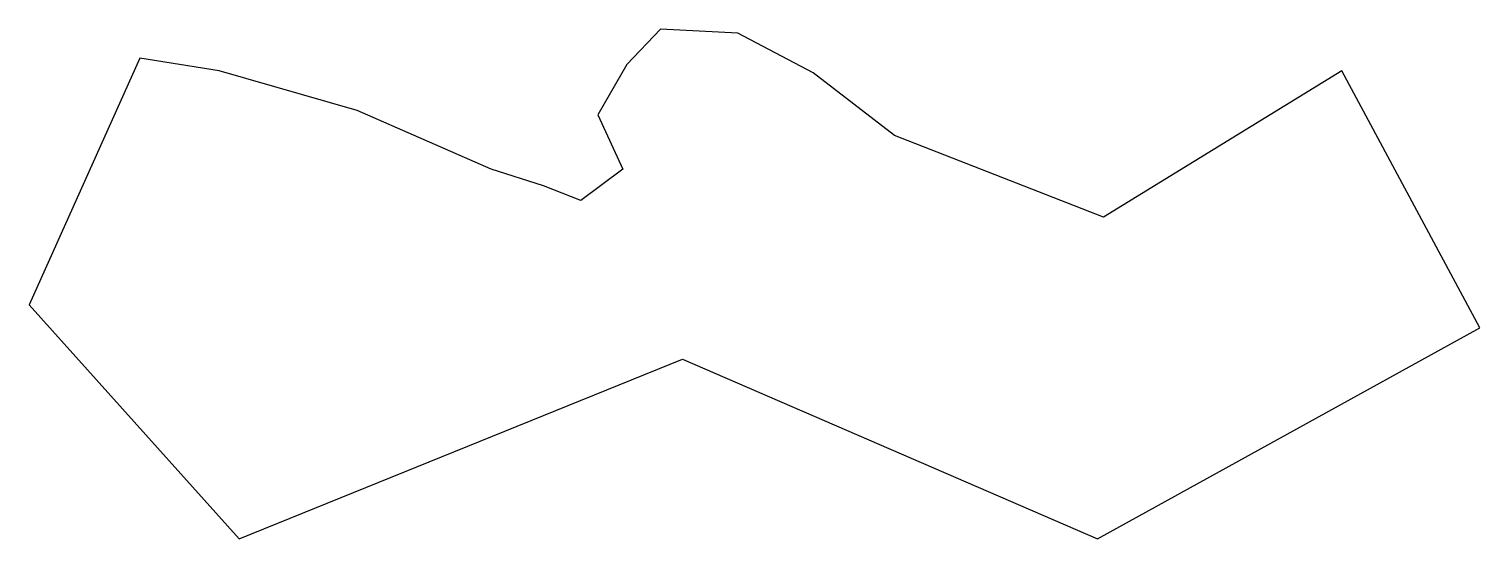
# Model space of a CAD drawing. Extents: x -66 to 81, y 0 to 52.
import ezdxf

# ---------------------------------------------------------------- set-up
doc = ezdxf.new("R2010")
doc.units = 0

msp = doc.modelspace()

# ---------------------------------------------------------------- linework, layer by layer
at = {"color": 7}
msp.add_lwpolyline([(-66.346176, 23.778469), (-45, 0), (0, 18.258462), (42.143093, 0), (80.995422, 21.443085), (66.983105, 47.556938), (42.780018, 32.695393), (21.549254, 40.975399), (13.269246, 47.344631), (5.626166, 51.378483), (-2.229216, 51.803101), (-5.626154, 48.193859), (-8.598466, 43.098473), (-6.050776, 37.578479), (-10.296929, 34.393856), (-14.118467, 35.880013), (-19.426161, 37.578476), (-33.013859, 43.52309), (-47.026169, 47.556938), (-55.093868, 48.830784)], close=True, dxfattribs=at)

doc.saveas('drawing.dxf')
